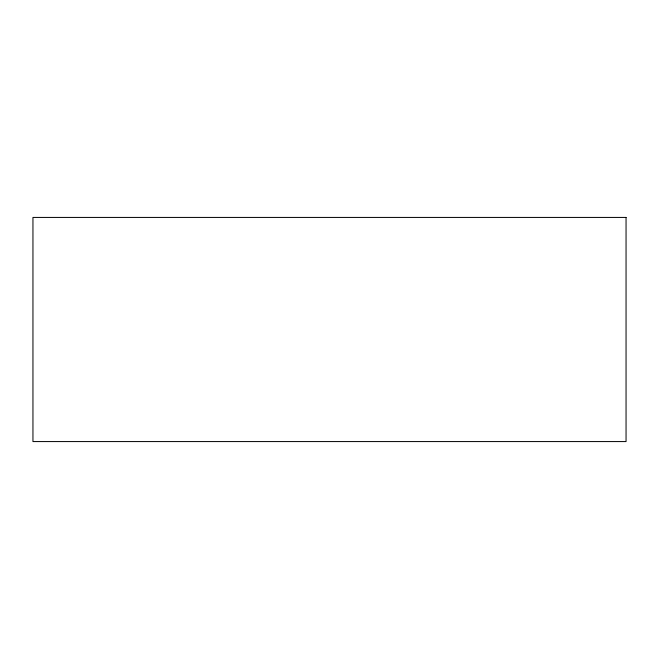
<?xml version="1.0" encoding="UTF-8"?>
<svg xmlns="http://www.w3.org/2000/svg" width="659" height="659" viewBox="0 0 659 659"><rect width="100%" height="100%" fill="white"/><g stroke="black" fill="none" stroke-linecap="round" stroke-linejoin="round"><path stroke-width="0.99" d="M626.05 217.429L32.95 217.429L32.95 441.571L626.05 441.571L626.05 217.429"/></g></svg>
